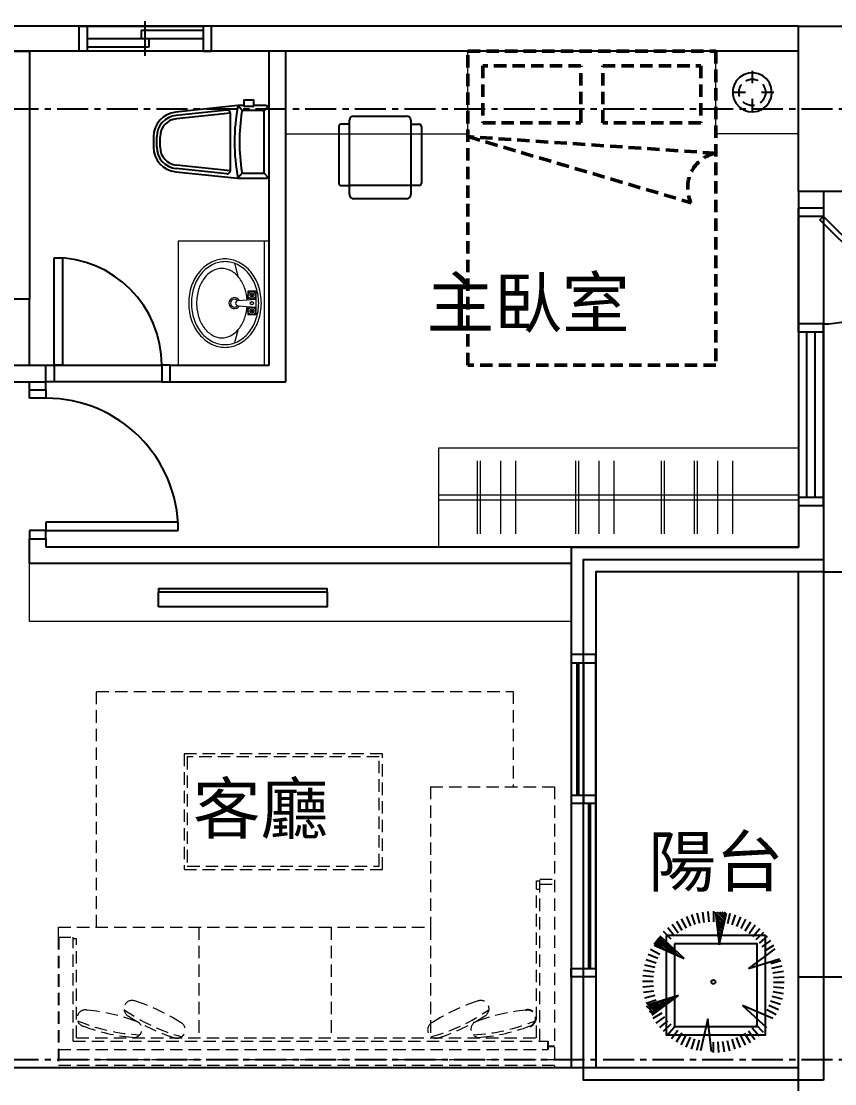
# Model space of a CAD drawing. Header units: millimetres. Extents: x -3377 to 119122, y -22007 to 15479.
# Drawn here: x 54491 to 54983, y 10055 to 10697 of the extents above; entities that cross this region are included whole.
import ezdxf
from ezdxf.enums import TextEntityAlignment as Align

# ---------------------------------------------------------------- set-up
doc = ezdxf.new("R2010")
doc.units = ezdxf.units.MM
doc.header["$LTSCALE"] = 150
doc.header["$MEASUREMENT"] = 0
for name, pattern in [('11', [0.15, 0.1, -0.05]), ('CENTER', [2, 1.25, -0.25, 0.25, -0.25]), ('HIDDEN2', [0.1875, 0.125, -0.0625])]:
    doc.linetypes.add(name, pattern=pattern)
doc.layers.get('0').update_dxf_attribs({"plot": 0})
for name, color, linetype, plot in [('AREA', 3, 'Continuous', False), ('FUNITURE', 9, 'Continuous', False), ('S-ARCH', 252, 'Continuous', False)]:
    doc.layers.add(name, color=color, linetype=linetype, plot=plot)
for name, color, linetype in [('COL', 1, 'Continuous'), ('GRID', 5, 'CENTER'), ('OPEN', 4, 'Continuous'), ('PLANT', 3, 'Continuous'), ('TEXT', 2, 'Continuous'), ('TOIL', 6, 'Continuous'), ('TOILET', 141, 'Continuous'), ('WALL', 2, 'Continuous'), ('WALL2', 3, 'Continuous'), ('WALL3', 4, 'Continuous'), ('景觀', 8, 'Continuous')]:
    doc.layers.add(name, color=color, linetype=linetype)
doc.styles.add('HH', font='')
doc.styles.get('HH').set_extended_font_data('Microsoft JhengHei')

# ---------------------------------------------------------------- blocks, each defined once
blk = doc.blocks.new('A$C3CD31075')
at = {"color": 252, "linetype": 'HIDDEN2'}
blk.add_line((2516.5, 480), (2596.5, 480), dxfattribs=at)
at = {"layer": 'AREA', "color": 252}
blk.add_lwpolyline([(2516.5, 172.5), (2371.5, 172.5), (2371.5, 487.5), (2516.5, 487.5)], close=True, dxfattribs=at)
at = {"layer": 'COL', "color": 252}
for points in [[(2501.5, 810), (2611.5, 810), (2611.5, 710), (2501.5, 710)], [(2501.5, 235), (2611.5, 235), (2611.5, 135), (2501.5, 135)]]:
    blk.add_lwpolyline(points, close=True, dxfattribs=at)
at = {"layer": 'FUNITURE', "color": 252, "linetype": '11', "ltscale": 0.5}
for p, q in [((2473.47, 783.06), (2473.47, 774)), ((2469.47, 770), (2460.41, 770)), ((2469.47, 770), (2460.41, 770)), ((2473.47, 766), (2473.47, 756.94)), ((2473.47, 766), (2473.47, 756.94)), ((2486.53, 770), (2477.47, 770)), ((2486.53, 770), (2477.47, 770)), ((2054, 259.07), (2054, 180)), ((2350, 191.07), (2350, 196.07)), ((2350, 193.07), (2354, 193.07))]:
    blk.add_line(p, q, dxfattribs=at)
at = {"layer": 'FUNITURE', "color": 252}
for p, q in [((2230.01, 713.68), (2230.01, 753.18)), ((2232.51, 755.68), (2264.51, 755.68)), ((2267.01, 753.18), (2267.01, 713.68)), ((2223.51, 749.43), (2223.51, 714.93)), ((2230.01, 750.68), (2224.76, 750.68)), ((2267.01, 750.68), (2272.26, 750.68)), ((2273.51, 749.43), (2273.51, 714.93)), ((2224.76, 713.68), (2230.01, 713.68)), ((2267.01, 713.68), (2230.01, 713.68)), ((2230.01, 708.18), (2230.01, 713.68)), ((2272.26, 713.68), (2267.01, 713.68)), ((2267.01, 713.68), (2267.01, 708.18)), ((2264.51, 705.68), (2232.51, 705.68))]:
    blk.add_line(p, q, dxfattribs=at)
at = {"layer": 'FUNITURE', "color": 252, "linetype": '11', "lineweight": 50, "ltscale": 0.5}
for p, q in [((2451.12, 733.21), (2301.5, 743.21)), ((2301.5, 743.21), (2436.5, 703.21))]:
    blk.add_line(p, q, dxfattribs=at)
at = {"layer": 'FUNITURE', "color": 252, "lineweight": 13, "ltscale": 0.5}
for p, q in [((2307.16, 547.08), (2307.16, 502.92)), ((2309.2, 502.92), (2309.2, 547.08)), ((2321.19, 547.08), (2321.19, 502.92)), ((2330.34, 547.08), (2330.34, 502.92)), ((2366.63, 547.08), (2366.63, 502.92)), ((2368.68, 502.92), (2368.68, 547.08)), ((2380.66, 547.08), (2380.66, 502.92)), ((2389.81, 547.08), (2389.81, 502.92)), ((2418.32, 547.08), (2418.32, 502.92)), ((2420.37, 502.92), (2420.37, 547.08)), ((2438.32, 547.08), (2438.32, 502.92)), ((2440.37, 502.92), (2440.37, 547.08)), ((2452.36, 547.08), (2452.36, 502.92)), ((2461.51, 547.08), (2461.51, 502.92))]:
    blk.add_line(p, q, dxfattribs=at)
at = {"layer": 'FUNITURE', "color": 252, "lineweight": 5, "ltscale": 0.5}
for p, q in [((2284, 526.5), (2501.5, 526.5)), ((2284, 523.5), (2501.5, 523.5))]:
    blk.add_line(p, q, dxfattribs=at)
at = {"layer": 'FUNITURE', "color": 252, "linetype": '11', "lineweight": 5, "ltscale": 0.5}
for p, q in [((2077.05, 265), (2077.05, 407.57)), ((2077.05, 407.57), (2329, 407.57)), ((2329, 407.57), (2329, 350)), ((2249.96, 370), (2129.96, 370)), ((2129.96, 370), (2129.96, 300)), ((2247.96, 368), (2131.96, 368)), ((2131.96, 368), (2131.96, 302)), ((2247.96, 302), (2247.96, 368)), ((2249.96, 300), (2249.96, 370)), ((2279, 350), (2279, 265)), ((2279, 350), (2354, 350)), ((2354, 350), (2354, 180)), ((2129.96, 300), (2249.96, 300)), ((2131.96, 302), (2247.96, 302)), ((2343, 293.15), (2345, 293.15)), ((2343, 198.07), (2343, 293.15)), ((2345, 294.07), (2354, 294.07)), ((2345, 196.07), (2345, 294.07)), ((2345, 291.07), (2354, 291.07)), ((2343, 288.15), (2345, 288.15)), ((2054, 265), (2279, 265)), ((2054, 259.07), (2054, 265)), ((2139, 265), (2139, 198.07)), ((2219, 265), (2219, 198.07)), ((2279, 265), (2279, 198.07)), ((2054, 259.07), (2063, 259.07)), ((2063, 196.07), (2063, 259.07)), ((2065, 257.93), (2063, 257.93)), ((2065, 198.07), (2065, 257.93)), ((2063, 196.07), (2350, 196.07)), ((2065, 198.07), (2343, 198.07)), ((2054, 191.07), (2350, 191.07)), ((2054, 184.96), (2354, 184.96)), ((2054, 181.62), (2354, 181.62)), ((2354, 180), (2054, 180))]:
    blk.add_line(p, q, dxfattribs=at)
at = {"layer": 'FUNITURE', "color": 252, "lineweight": 5, "ltscale": 0.5}
for points in [[(2301.5, 795), (2191.5, 795), (2191.5, 745), (2301.5, 745), (2301.5, 795), (2301.5, 795)], [(2451.5, 795), (2501.5, 795), (2501.5, 745), (2451.5, 745), (2451.5, 795), (2451.5, 795)]]:
    blk.add_lwpolyline(points, dxfattribs=at)
at = {"layer": 'FUNITURE', "color": 252, "linetype": '11', "lineweight": 50, "ltscale": 0.5}
blk.add_lwpolyline([(2301.5, 795), (2451.5, 795), (2451.5, 605), (2301.5, 605), (2301.5, 795)], dxfattribs=at)
for points in [[(2310.66, 786.01), (2310.66, 751.62), (2369.84, 751.62), (2369.84, 786.01)], [(2442.34, 786.01), (2442.34, 751.62), (2383.16, 751.62), (2383.16, 786.01)]]:
    blk.add_lwpolyline(points, close=True, dxfattribs=at)
at = {"layer": 'FUNITURE', "color": 252, "linetype": '11', "ltscale": 0.5}
blk.add_lwpolyline([(2485.33, 769.99), (2484.96, 772.93), (2483.88, 775.68), (2482.15, 778.08), (2479.87, 779.98), (2477.2, 781.26), (2474.3, 781.83), (2471.34, 781.67), (2468.52, 780.78), (2466, 779.23), (2463.95, 777.09), (2462.49, 774.52), (2461.71, 771.66), (2461.66, 768.7), (2462.34, 765.82), (2463.72, 763.2), (2465.7, 761), (2468.17, 759.36), (2470.96, 758.38), (2473.91, 758.13), (2476.83, 758.61), (2479.54, 759.79), (2481.88, 761.62), (2483.69, 763.96), (2484.86, 766.68), (2485.33, 769.6), (2485.33, 769.99)], close=True, dxfattribs=at)
at = {"layer": 'FUNITURE', "color": 252, "lineweight": 5, "ltscale": 0.5}
blk.add_lwpolyline([(2501.5, 495), (2284, 495), (2284, 555), (2501.5, 555)], close=True, dxfattribs=at)
at = {"layer": 'FUNITURE', "color": 252, "lineweight": 5}
blk.add_lwpolyline([(2364, 485), (2364, 450), (2036.5, 450), (2036.5, 485)], close=True, dxfattribs=at)
at = {"layer": 'FUNITURE', "color": 252, "linetype": 'ByBlock'}
blk.add_lwpolyline([(2114.59, 467.8), (2216.59, 467.8), (2216.59, 469.7), (2114.59, 469.7)], close=True, dxfattribs=at)
at = {"layer": 'FUNITURE', "color": 252}
blk.add_lwpolyline([(2114.59, 458.9), (2114.59, 467.8), (2216.59, 467.8), (2216.59, 458.9), (2114.59, 458.9)], dxfattribs=at)
at = {"layer": 'FUNITURE', "color": 252, "linetype": '11', "ltscale": 0.5}
blk.add_circle((2473.47, 770), 8, dxfattribs=at)
at = {"layer": 'FUNITURE', "color": 252}
for centre, radius, start, end in [((2232.51, 753.18), 2.5, 90, 180), ((2264.51, 753.18), 2.5, 0, 90), ((2224.76, 749.43), 1.25, 90, 180), ((2272.26, 749.43), 1.25, 0, 90), ((2224.76, 714.93), 1.25, 180, 270), ((2272.26, 714.93), 1.25, 270, 0), ((2232.51, 708.18), 2.5, 180, 270), ((2264.51, 708.18), 2.5, 270, 0)]:
    blk.add_arc(centre, radius, start, end, dxfattribs=at)
at = {"layer": 'FUNITURE', "color": 252, "linetype": '11', "lineweight": 50, "ltscale": 0.5}
blk.add_arc((2455.76, 712.39), 21.33, 102.53701, 205.48452, dxfattribs=at)
at = {"layer": 'FUNITURE', "color": 252, "linetype": '11', "lineweight": 5, "ltscale": 0.5}
for centre, radius, start, end in [((2098.63, 215.74), 5, 64.68271, 244.68271), ((2066.43, 112.61), 113, 57.05456, 72.31086), ((2341.57, 112.61), 113, 107.68914, 122.94544), ((2309.37, 215.74), 5, 295.31729, 115.31729), ((2070.32, 210), 5, 77.20537, 257.20537), ((2061.25, 102.34), 113, 69.57722, 84.83352), ((2158.72, 307.68), 113, 234.8436, 254.52182), ((2249.28, 307.68), 113, 285.47818, 305.1564), ((2346.75, 102.34), 113, 95.16648, 110.42278), ((2337.68, 210), 5, 282.79463, 102.79463), ((2109.05, 312.78), 113, 247.36626, 267.04448), ((2157.95, 306.05), 113, 237.05456, 252.31086), ((2099.58, 203.36), 5, 257.20537, 77.20537), ((2125.75, 202.92), 5, 244.68271, 64.68271), ((2282.25, 202.92), 5, 115.31729, 295.31729), ((2250.05, 306.05), 113, 287.68914, 302.94544), ((2308.42, 203.36), 5, 102.79463, 282.79463), ((2298.95, 312.78), 113, 272.95552, 292.63374), ((2108.65, 311.03), 113, 249.57722, 264.83352), ((2299.35, 311.03), 113, 275.16648, 290.42278)]:
    blk.add_arc(centre, radius, start, end, dxfattribs=at)
at = {"layer": 'FUNITURE', "color": 252, "linetype": '11', "ltscale": 0.5}
blk.add_arc((2337.68, 210), 5, 282.79464, 102.79464, dxfattribs=at)
at = {"layer": 'GRID', "color": 252, "ltscale": 0.1}
for p, q in [((-766.74, 760), (3024.98, 760)), ((-766.74, 185), (3024.98, 185))]:
    blk.add_line(p, q, dxfattribs=at)
at = {"layer": 'OPEN', "color": 252, "linetype": 'Continuous'}
for p, q in [((2066.5, 810), (2071.5, 810)), ((2071.5, 810), (2071.5, 795)), ((2071.5, 810), (2141.5, 810)), ((2106.5, 792), (2106.5, 813)), ((2146.5, 810), (2141.5, 810)), ((2141.5, 810), (2141.5, 795)), ((2141.5, 807.5), (2104, 807.5)), ((2104, 807.5), (2104, 802.5)), ((2071.5, 802.5), (2141.5, 802.5)), ((2071.5, 797.5), (2109, 797.5)), ((2109, 797.5), (2109, 802.5)), ((2071.5, 795), (2066.5, 795)), ((2141.5, 795), (2071.5, 795)), ((2141.5, 795), (2146.5, 795)), ((2051.5, 605), (2051.5, 670)), ((2051.5, 670), (2056.5, 670)), ((2056.5, 670), (2056.5, 605)), ((2501.5, 625), (2501.5, 630)), ((2516.5, 630), (2516.5, 625)), ((2516.5, 625), (2501.5, 625)), ((2501.5, 625), (2501.5, 525)), ((2506.5, 525), (2506.5, 625)), ((2511.5, 525), (2511.5, 625)), ((2516.5, 525), (2516.5, 625)), ((2046.5, 605), (2051.5, 605)), ((2051.5, 605), (2051.5, 595)), ((2051.5, 605), (2116.5, 605)), ((2056.5, 605), (2051.5, 605)), ((2121.5, 605), (2116.5, 605)), ((2116.5, 605), (2116.5, 595)), ((2051.5, 595), (2046.5, 595)), ((2116.5, 595), (2051.5, 595)), ((2116.5, 595), (2121.5, 595)), ((2036.5, 585), (2036.5, 590)), ((2046.5, 585), (2036.5, 585)), ((2046.5, 590), (2046.5, 585)), ((2516.5, 525), (2501.5, 525)), ((2501.5, 525), (2501.5, 520)), ((2516.5, 520), (2516.5, 525)), ((2126.5, 510), (2046.5, 510)), ((2046.5, 510), (2046.5, 505)), ((2126.5, 505), (2126.5, 510)), ((2046.5, 505), (2036.5, 505)), ((2036.5, 505), (2036.5, 500)), ((2046.5, 500), (2046.5, 505)), ((2046.5, 505), (2126.5, 505)), ((2364, 430, -1.07), (2364, 425, -1.07)), ((2364, 430, -1.07), (2364, 425, -1.07)), ((2364, 425, -1.07), (2379, 425, -1.07)), ((2364, 425, -1.07), (2364, 240, -1.07)), ((2364, 425, -1.07), (2379, 425, -1.07)), ((2364, 425, -1.07), (2364, 240, -1.07)), ((2367.5, 425, -1.07), (2367.5, 345, -1.07)), ((2367.5, 425, -1.07), (2367.5, 345, -1.07)), ((2368.5, 425, -1.07), (2368.5, 345, -1.07)), ((2368.5, 425, -1.07), (2368.5, 345, -1.07)), ((2371.5, 425, -1.07), (2371.5, 345, -1.07)), ((2371.5, 425, -1.07), (2371.5, 345, -1.07)), ((2379, 425, -1.07), (2379, 430, -1.07)), ((2379, 425, -1.07), (2379, 430, -1.07)), ((2379, 240, -1.07), (2379, 425, -1.07)), ((2379, 240, -1.07), (2379, 425, -1.07)), ((2364, 345, -1.07), (2379, 345, -1.07)), ((2364, 345, -1.07), (2379, 345, -1.07)), ((2368.5, 345, -1.07), (2371.5, 345, -1.07)), ((2368.5, 345, -1.07), (2371.5, 345, -1.07)), ((2371.5, 345, -1.07), (2371.5, 340, -1.07)), ((2371.5, 345, -1.07), (2371.5, 340, -1.07)), ((2364, 340, -1.07), (2379, 340, -1.07)), ((2364, 340, -1.07), (2379, 340, -1.07)), ((2371.5, 340, -1.07), (2374.5, 340, -1.07)), ((2371.5, 340, -1.07), (2374.5, 340, -1.07)), ((2374.5, 340, -1.07), (2374.5, 240, -1.07)), ((2374.5, 340, -1.07), (2374.5, 240, -1.07)), ((2375.5, 340, -1.07), (2375.5, 240, -1.07)), ((2375.5, 340, -1.07), (2375.5, 240, -1.07)), ((2364, 235, -1.07), (2364, 240, -1.07)), ((2364, 240, -1.07), (2379, 240, -1.07)), ((2364, 235, -1.07), (2364, 240, -1.07)), ((2364, 240, -1.07), (2379, 240, -1.07)), ((2379, 240, -1.07), (2379, 235, -1.07)), ((2379, 240, -1.07), (2379, 235, -1.07))]:
    blk.add_line(p, q, dxfattribs=at)
at = {"layer": 'OPEN', "color": 252, "linetype": 'Continuous', "lineweight": -2}
for p, q in [((2501.5, 695), (2501.5, 700)), ((2501.5, 695), (2501.5, 700)), ((2516.5, 695), (2501.5, 695)), ((2501.5, 630), (2501.5, 695)), ((2516.5, 695), (2501.5, 695)), ((2501.5, 630), (2501.5, 695)), ((2514.38, 692.88), (2516.5, 695)), ((2514.38, 692.88), (2516.5, 695)), ((2516.5, 700), (2516.5, 695)), ((2516.5, 700), (2516.5, 695)), ((2516.5, 695), (2516.5, 630)), ((2516.5, 695), (2562.46, 649.04)), ((2516.5, 695), (2516.5, 630)), ((2516.5, 695), (2562.46, 649.04)), ((2560.34, 646.92), (2514.38, 692.88)), ((2560.34, 646.92), (2514.38, 692.88)), ((2516.5, 630), (2501.5, 630)), ((2501.5, 630), (2501.5, 625)), ((2516.5, 630), (2501.5, 630)), ((2501.5, 630), (2501.5, 625)), ((2516.5, 625), (2516.5, 630)), ((2516.5, 625), (2516.5, 630))]:
    blk.add_line(p, q, dxfattribs=at)
at = {"layer": 'OPEN', "color": 252}
blk.add_lwpolyline([(2036.5, 645), (1946.5, 645), (1946.5, 795), (2036.5, 795)], close=True, dxfattribs=at)
at = {"layer": 'OPEN', "color": 252, "linetype": 'Continuous'}
for centre, radius in [((2051.5, 605), 65), ((2046.5, 505), 80)]:
    blk.add_arc(centre, radius, 0, 90, dxfattribs=at)
at = {"layer": 'OPEN', "color": 252, "linetype": 'Continuous', "lineweight": -2}
blk.add_arc((2516.5, 695), 65, 270, 315, dxfattribs=at)
blk.add_arc((2516.5, 695), 65, 270, 315, dxfattribs=at)
at = {"layer": 'PLANT', "color": 252, "lineweight": -2}
for points in [[(2421.5, 260), (2421.5, 200), (2481.5, 200), (2481.5, 260)], [(2426.5, 255), (2426.5, 205), (2476.5, 205), (2476.5, 255)]]:
    blk.add_lwpolyline(points, close=True, dxfattribs=at)
at = {"layer": 'TOIL', "color": 252}
for p, q in [((2155.79, 759.28), (2125.14, 756.05)), ((2165.23, 758.76), (2162.5, 762)), ((2177.5, 759), (2165.88, 759)), ((2166.13, 761.36), (2166.13, 762)), ((2172.13, 761.36), (2166.13, 761.36)), ((2166.13, 761.36), (2166.13, 761.36)), ((2166.13, 761.36), (2166.13, 761.36)), ((2166.13, 761.36), (2166.13, 761.36)), ((2166.13, 761.36), (2166.13, 761.36)), ((2172.13, 761.36), (2172.13, 762)), ((2178.21, 758.71), (2180.91, 761.42)), ((2157.99, 757.5), (2125.35, 754.07)), ((2158, 722.71), (2158, 757.29)), ((2178.5, 722), (2178.5, 758)), ((2113.5, 736.88), (2113.5, 743.13)), ((2115.5, 736.88), (2115.5, 743.13)), ((2155.79, 720.72), (2125.14, 723.95)), ((2157.99, 722.5), (2125.35, 725.94)), ((2165.23, 721.24), (2162.5, 718)), ((2177.5, 721), (2165.88, 721)), ((2178.21, 721.29), (2180.91, 718.59))]:
    blk.add_line(p, q, dxfattribs=at)
at = {"layer": 'TOIL', "color": 252, "elevation": 0}
blk.add_lwpolyline([(2172.13, 762), (2172.13, 765.36), (2166.13, 765.36), (2166.13, 762), (2162.5, 762), (2124.93, 758.04, 0.383798), (2111.5, 743.13), (2111.5, 736.88, 0.383798), (2124.93, 721.96), (2162.5, 718), (2179.5, 718, 0.414214), (2181.5, 720), (2181.5, 760, 0.414214), (2179.5, 762)], format="xyb", close=True, dxfattribs=at)
at = {"layer": 'TOIL', "color": 252}
for centre, radius, start, end in [((2156, 757.29), 2, 0, 96.01317), ((2282.5, 740), 122, 169.61114, 190.38886), ((2165.88, 758), 1, 90, 171.22571), ((2177.5, 758), 1, 0, 90), ((2126.5, 743.13), 13, 96.01317, 180), ((2126.5, 743.13), 11, 96.01317, 180), ((2282.5, 740), 119, 171.22571, 188.77429), ((2126.5, 736.88), 13, 180, 263.98683), ((2126.5, 736.88), 11, 180, 263.98683), ((2156, 722.71), 2, 263.98683, 0), ((2165.88, 722), 1, 188.77429, 270), ((2177.5, 722), 1, 270, 0)]:
    blk.add_arc(centre, radius, start, end, dxfattribs=at)
at = {"layer": 'TOILET', "color": 252, "lineweight": 13}
for p, q in [((2126.5, 680), (2126.5, 605)), ((2181.5, 680), (2126.5, 680)), ((2178.5, 680), (2178.5, 605)), ((2181.5, 605), (2181.5, 680)), ((2160.5, 666.58), (2162.41, 658.88)), ((2173.39, 649.66), (2168.61, 649.66)), ((2168.61, 649.66), (2168.61, 644.52)), ((2171, 649.66), (2171, 644.89)), ((2173.39, 649.66), (2173.39, 635.34)), ((2162.75, 644.06), (2173.39, 644.89)), ((2173.39, 647.28), (2168.61, 647.28)), ((2169.31, 648.96), (2172.69, 645.59)), ((2169.31, 645.59), (2172.69, 648.96)), ((2162.75, 640.95), (2173.39, 640.12)), ((2168.61, 640.49), (2168.61, 635.34)), ((2173.39, 637.73), (2168.61, 637.73)), ((2169.31, 639.42), (2172.69, 636.04)), ((2169.31, 636.04), (2172.69, 639.42)), ((2171, 640.12), (2171, 635.34)), ((2173.39, 635.34), (2168.61, 635.34)), ((2162.41, 626.13), (2160.5, 618.42)), ((2181.5, 605), (2126.5, 605))]:
    blk.add_line(p, q, dxfattribs=at)
for centre, radius in [((2171, 647.28), 2.39), ((2171, 642.5), 0.955), ((2171, 637.73), 2.39)]:
    blk.add_circle(centre, radius, dxfattribs=at)
for centre, radius, start, end in [((2154.77, 651.07), 18.16, 89.9999, 116.75988), ((2154.77, 651.07), 18.16, 63.23991, 89.9999), ((2156.86, 646.94), 22.79, 116.75983, 140.59928), ((2156.86, 646.94), 21.17, 116.75983, 140.59928), ((2155.53, 647.56), 16.65, 119.66325, 143.97257), ((2152.86, 652.24), 11.26, 89.99986, 119.66335), ((2154.77, 651.07), 16.53, 89.9999, 116.75988), ((2152.86, 652.24), 11.26, 60.33645, 89.99993), ((2154.77, 651.07), 16.53, 63.23991, 89.9999), ((2150.2, 647.56), 16.65, 36.02723, 60.33655), ((2152.68, 646.94), 21.17, 39.40052, 63.23996), ((2152.68, 646.94), 22.79, 39.40052, 63.23996), ((2160.13, 644.25), 27.02, 140.59925, 161.20918), ((2160.13, 644.25), 25.4, 140.59925, 161.20918), ((2159.73, 644.5), 21.85, 143.97248, 163.23521), ((2145.99, 644.5), 21.85, 16.76459, 36.02732), ((2149.42, 644.25), 25.4, 18.79061, 39.40055), ((2149.42, 644.25), 27.02, 18.79062, 39.40055), ((2165.26, 642.5), 32.45, 161.2092, 179.99988), ((2165.26, 642.5), 30.83, 161.2092, 179.99988), ((2166.37, 642.5), 28.78, 163.23513, 179.99993), ((2139.36, 642.5), 28.78, 3.92705, 16.7646), ((2144.28, 642.5), 30.83, 359.99991, 18.79059), ((2144.28, 642.5), 32.45, 359.99991, 18.79059), ((2160.5, 642.5), 3.34, 28.77822, 331.22157), ((2160.5, 642.5), 2.39, 39.07275, 320.92705), ((2162.75, 642.5), 1.56, 89.9999, 269.9999), ((2165.26, 642.5), 32.45, 179.99992, 198.79059), ((2165.26, 642.5), 30.83, 179.99992, 198.79059), ((2166.37, 642.5), 28.78, 179.99986, 196.76466), ((2139.36, 642.5), 28.78, 343.2352, 356.07274), ((2144.28, 642.5), 30.83, 341.20921, 359.99988), ((2144.28, 642.5), 32.45, 341.20921, 359.99988), ((2160.13, 640.75), 27.02, 198.79061, 219.40055), ((2160.13, 640.75), 25.4, 198.79062, 219.40055), ((2159.73, 640.5), 21.85, 196.76459, 216.02732), ((2145.99, 640.5), 21.85, 323.97248, 343.23521), ((2149.42, 640.75), 25.4, 320.59925, 341.20918), ((2149.42, 640.75), 27.02, 320.59924, 341.20918), ((2156.86, 638.07), 22.79, 219.40052, 243.23996), ((2156.86, 638.07), 21.17, 219.40051, 243.23996), ((2155.53, 637.45), 16.65, 216.02722, 240.33654), ((2150.2, 637.45), 16.65, 299.66325, 323.97257), ((2152.68, 638.07), 21.17, 296.75984, 320.59928), ((2152.68, 638.07), 22.79, 296.75983, 320.59928), ((2154.77, 633.93), 18.16, 243.23991, 269.9999), ((2152.86, 632.77), 11.26, 240.33646, 269.99994), ((2154.77, 633.93), 16.53, 243.23992, 269.9999), ((2152.86, 632.77), 11.26, 269.99985, 299.66333), ((2154.77, 633.93), 16.53, 269.9999, 296.75988), ((2154.77, 633.93), 18.16, 269.9999, 296.75988)]:
    blk.add_arc(centre, radius, start, end, dxfattribs=at)
at = {"layer": 'WALL', "color": 252}
for p, q in [((2501.5, 810), (1531.5, 810)), ((2066.5, 795), (2066.5, 810)), ((2146.5, 795), (2146.5, 810)), ((2501.5, 795), (1531.5, 795)), ((2516.5, 700), (2501.5, 700)), ((2516.5, 700), (2501.5, 700)), ((2516.5, 525), (2501.5, 525)), ((2516.5, 520), (2501.5, 520)), ((2379, 430, -1.07), (2364, 430, -1.07)), ((2379, 430, -1.07), (2364, 430, -1.07)), ((2379, 235, -1.07), (2364, 235, -1.07)), ((2379, 235, -1.07), (2364, 235, -1.07)), ((2501.5, 180), (1699, 180))]:
    blk.add_line(p, q, dxfattribs=at)
at = {"layer": 'WALL', "color": 252, "linetype": 'Continuous'}
blk.add_line((2364, 495), (2501.5, 495), dxfattribs=at)
at = {"layer": 'WALL', "color": 252}
for points in [[(2501.5, 710), (2501.5, 495), (2364, 495), (2364, 180)], [(2516.5, 710), (2516.5, 480), (2379, 480), (2379, 180)]]:
    blk.add_lwpolyline(points, dxfattribs=at)
at = {"layer": 'WALL2', "color": 252}
for p, q in [((2181.5, 605), (2181.5, 795)), ((2191.5, 595), (2191.5, 795)), ((1946.5, 605), (2046.5, 605)), ((2046.5, 595), (2046.5, 605)), ((2121.5, 595), (2121.5, 605)), ((2121.5, 605), (2181.5, 605)), ((1946.5, 595), (2046.5, 595)), ((2036.5, 590), (2036.5, 595)), ((2046.5, 590), (2046.5, 595)), ((2121.5, 595), (2191.5, 595)), ((2036.5, 590), (2046.5, 590)), ((2036.5, 485), (2036.5, 495)), ((2364, 495), (2046.5, 495)), ((2364, 485), (2036.5, 485))]:
    blk.add_line(p, q, dxfattribs=at)
for points in [[(2036.5, 605), (2036.5, 645), (1946.5, 645)], [(2036.5, 495), (2036.5, 500), (2046.5, 500), (2046.5, 495)]]:
    blk.add_lwpolyline(points, dxfattribs=at)
at = {"layer": 'WALL3', "color": 252}
for p, q in [((2501.5, 235), (2501.5, 480)), ((2516.5, 480), (2516.5, 235))]:
    blk.add_line(p, q, dxfattribs=at)
at = {"layer": '景觀', "color": 252}
for p, q in [((2433.66, 264.43), (2430.78, 270.17)), ((2436.26, 265.61), (2433.83, 271.56)), ((2438.95, 266.59), (2436.99, 272.71)), ((2441.7, 267.35), (2440.23, 273.6)), ((2444.5, 267.89), (2443.53, 274.24)), ((2447.34, 268.21), (2446.87, 274.62)), ((2450.19, 268.3), (2450.22, 274.73)), ((2451.22, 274.11), (2453.46, 254.37)), ((2451.75, 273.33), (2456.37, 268.8)), ((2451.92, 271.76), (2456.13, 267.63)), ((2452.09, 270.18), (2455.88, 266.46)), ((2452.24, 274.26), (2456.62, 269.97)), ((2453.46, 254.37), (2457.84, 273.54)), ((2453.67, 274.27), (2456.86, 271.15)), ((2455.09, 274.29), (2457.1, 272.32)), ((2456.51, 274.3), (2457.35, 273.49)), ((2458.67, 267.25), (2460.2, 273.5)), ((2461.41, 266.47), (2463.43, 272.57)), ((2464.08, 265.46), (2466.57, 271.39)), ((2466.67, 264.25), (2469.62, 269.97)), ((2426.53, 259.72), (2422.39, 264.63)), ((2428.78, 261.48), (2425.04, 266.7)), ((2431.17, 263.05), (2427.84, 268.55)), ((2452.26, 268.61), (2455.64, 265.29)), ((2452.43, 267.03), (2455.4, 264.12)), ((2452.6, 265.45), (2455.15, 262.95)), ((2452.77, 263.88), (2454.91, 261.78)), ((2469.15, 262.85), (2472.54, 268.31)), ((2471.52, 261.25), (2475.32, 266.43)), ((2473.75, 259.47), (2477.95, 264.33)), ((2415.79, 257.81), (2423.9, 249.88)), ((2416.42, 258.61), (2426.7, 248.55)), ((2417.19, 259.26), (2429.5, 247.21)), ((2432.32, 246.17), (2417.9, 259.55)), ((2424.43, 257.8), (2419.91, 262.36)), ((2452.94, 262.3), (2454.67, 260.61)), ((2453.11, 260.73), (2454.42, 259.44)), ((2453.28, 259.15), (2454.18, 258.27)), ((2453.45, 257.58), (2453.94, 257.1)), ((2475.83, 257.52), (2480.4, 262.04)), ((2477.76, 255.41), (2482.67, 259.56)), ((2417.69, 248.63), (2411.98, 251.58)), ((2413.92, 255.42), (2415.5, 253.87)), ((2414.1, 254.1), (2432.32, 246.17)), ((2414.55, 256.22), (2418.3, 252.54)), ((2415.17, 257.02), (2421.1, 251.21)), ((2453.62, 256), (2453.69, 255.93)), ((2487.11, 251.97), (2471.14, 240.15)), ((2479.51, 253.16), (2484.73, 256.91)), ((2481.09, 250.78), (2486.59, 254.11)), ((2415.48, 243.37), (2409.38, 245.39)), ((2416.48, 246.05), (2410.56, 248.54)), ((2471.14, 240.15), (2489.94, 245.95)), ((2484.62, 243), (2490.75, 244.96)), ((2414.12, 237.83), (2407.78, 238.87)), ((2414.69, 240.63), (2408.45, 242.16)), ((2485.38, 240.25), (2491.64, 241.72)), ((2485.93, 237.45), (2492.28, 238.42)), ((2413.64, 232.15), (2407.22, 232.18)), ((2413.77, 235), (2407.37, 235.54)), ((2486.25, 234.61), (2492.66, 235.08)), ((2486.34, 231.76), (2492.77, 231.73)), ((2413.74, 229.3), (2407.33, 228.83)), ((2414.06, 226.46), (2407.71, 225.49)), ((2485.86, 226.08), (2492.21, 225.04)), ((2486.22, 228.91), (2492.62, 228.37)), ((2414.6, 223.66), (2408.34, 222.19)), ((2415.36, 220.91), (2409.24, 218.95)), ((2428.85, 223.76), (2410.05, 217.96)), ((2412.57, 218.7), (2416.56, 214.8)), ((2412.87, 211.94), (2428.85, 223.76)), ((2413.66, 219.05), (2417.38, 215.4)), ((2414.75, 219.39), (2418.2, 216.01)), ((2415.84, 219.73), (2419.02, 216.61)), ((2416.93, 220.07), (2419.84, 217.22)), ((2418.02, 220.42), (2420.66, 217.83)), ((2419.11, 220.76), (2421.48, 218.43)), ((2420.19, 221.1), (2422.3, 219.04)), ((2421.28, 221.44), (2423.12, 219.65)), ((2422.37, 221.79), (2423.94, 220.25)), ((2423.46, 222.13), (2424.76, 220.86)), ((2424.55, 222.47), (2425.58, 221.47)), ((2425.64, 222.81), (2426.4, 222.07)), ((2426.73, 223.16), (2427.22, 222.68)), ((2427.82, 223.5), (2428.04, 223.29)), ((2484.5, 220.54), (2490.6, 218.52)), ((2485.29, 223.28), (2491.53, 221.75)), ((2409.42, 217.56), (2414.1, 212.98)), ((2410.39, 218.02), (2414.92, 213.58)), ((2411.1, 214.5), (2413.28, 212.37)), ((2411.48, 218.36), (2415.74, 214.19)), ((2418.9, 213.13), (2413.4, 209.8)), ((2467.67, 217.74), (2482.09, 204.36)), ((2485.89, 209.81), (2467.67, 217.74)), ((2482.29, 215.28), (2488, 212.33)), ((2483.5, 217.86), (2489.43, 215.37)), ((2420.47, 210.75), (2415.25, 207)), ((2422.23, 208.5), (2417.32, 204.35)), ((2424.15, 206.39), (2419.58, 201.87)), ((2446.52, 209.54), (2442.14, 190.37)), ((2448.77, 189.8), (2446.52, 209.54)), ((2475.56, 206.11), (2480.08, 201.55)), ((2426.24, 204.44), (2422.04, 199.58)), ((2428.47, 202.66), (2424.66, 197.48)), ((2430.83, 201.06), (2427.45, 195.6)), ((2433.32, 199.66), (2430.37, 193.95)), ((2466.32, 199.48), (2469.21, 193.74)), ((2468.82, 200.86), (2472.15, 195.36)), ((2471.2, 202.43), (2474.95, 197.21)), ((2473.45, 204.19), (2477.6, 199.28)), ((2435.9, 198.45), (2433.41, 192.52)), ((2438.58, 197.44), (2436.56, 191.34)), ((2441.32, 196.66), (2439.78, 190.41)), ((2449.8, 195.61), (2449.76, 189.18)), ((2452.65, 195.7), (2453.12, 189.29)), ((2455.49, 196.02), (2456.46, 189.67)), ((2458.29, 196.56), (2459.76, 190.31)), ((2461.04, 197.32), (2462.99, 191.2)), ((2463.72, 198.3), (2466.15, 192.35))]:
    blk.add_line(p, q, dxfattribs=at)
blk.add_circle((2449.99, 231.96), 1.21, dxfattribs=at)
at = {"layer": 'TEXT', "color": 252, "style": 'HH'}
for s, p in [('主臥室', (2337.95, 627.71)), ('客廳', (2176.28, 321.78)), ('陽台', (2451.45, 289.81))]:
    blk.add_text(s, height=30, dxfattribs=at).set_placement(p, align=Align.CENTER)
blk = doc.blocks.new('2021-1102')
blk.add_blockref('A$C3CD31075', (40349.23, -5635.97))

msp = doc.modelspace()

# ---------------------------------------------------------------- block references
at = {"layer": 'S-ARCH'}
msp.add_blockref('2021-1102', (12110.4, 15520.27), dxfattribs=at)

doc.saveas('drawing.dxf')
